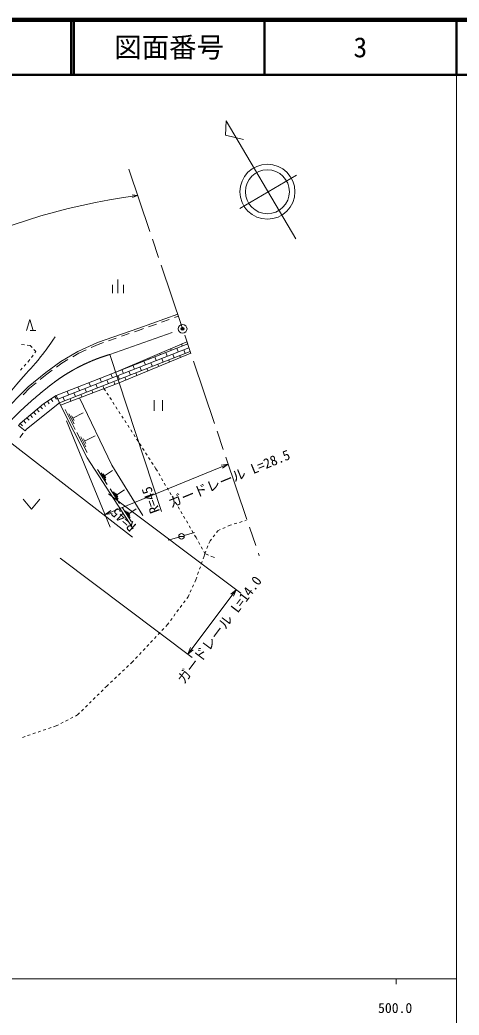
# Model space of a CAD drawing. Units: millimetres, scale not verified. Extents: x 40000 to 680000, y 20000 to 380000.
# Drawn here: x 499419 to 579500, y 198357 to 380000 of the extents above; entities that cross this region are included whole.
import ezdxf
from ezdxf.enums import TextEntityAlignment as Align

# ---------------------------------------------------------------- set-up
doc = ezdxf.new("R2010")
doc.units = ezdxf.units.MM
doc.header["$LTSCALE"] = 1000
doc.header["$PDMODE"] = 32
doc.header["$PDSIZE"] = 500
doc.linetypes.add('CHAIN', pattern=[18.5, 12, -1.5, 3.5, -1.5])
for name, color, linetype, lineweight in [('M-BGD', 7, 'Continuous', 13), ('M-BMK', 2, 'CHAIN', 13), ('M-BMK-SRVR', 3, 'Continuous', 13), ('M-STR-HTXT', 7, 'Continuous', 13), ('M-TTL', 2, 'Continuous', 140), ('M-TTL-BAND', 7, 'Continuous', 13), ('M-TTL-LINE', 7, 'Continuous', 50)]:
    doc.layers.add(name, color=color, linetype=linetype, lineweight=lineweight)
doc.layers.add('M-OTRS', color=6, linetype='Continuous')
doc.layers.add('M-TTL-TXT', color=7, linetype='Continuous')
doc.styles.add('ＭＳ ゴシック', font='')
doc.styles.get('ＭＳ ゴシック').set_extended_font_data('MS Gothic')

msp = doc.modelspace()

# ---------------------------------------------------------------- linework, layer by layer
at = {"layer": 'M-BGD'}
for p, q in [((517290, 332643), (517290, 330143)), ((516290, 331643), (516290, 330143)), ((518290, 331643), (518290, 330143)), ((500611, 323310), (501211, 325310)), ((501211, 325310), (501811, 323310)), ((525245, 324833), (526657, 325337)), ((527599, 325674), (528313, 325929)), ((520297, 323074), (521235, 323400)), ((521235, 323400), (521949, 323655)), ((522891, 323991), (524303, 324496)), ((501311, 323310), (502311, 323310)), ((515575, 321431), (516992, 321924)), ((517936, 322252), (519353, 322745)), ((500225, 320676), (499728, 320734)), ((501270, 320553), (500721, 320617)), ((501624, 320181), (501270, 320553)), ((502322, 319447), (501968, 319819)), ((506306, 310779), (530249, 320165)), ((510169, 319169), (511476, 319766)), ((512386, 320181), (513693, 320777)), ((513693, 320777), (514630, 321103)), ((516894, 315735), (530009, 320877)), ((526903, 320004), (527020, 319705)), ((528021, 320097), (528295, 319399)), ((528882, 320847), (529022, 320490)), ((529296, 319791), (529570, 319093)), ((501059, 317763), (501241, 318005)), ((501541, 318405), (501841, 318805)), ((502141, 319205), (502322, 319447)), ((506609, 310092), (530489, 319453)), ((507066, 317348), (508186, 318005)), ((509049, 318512), (510169, 319169)), ((522946, 318316), (523017, 318135)), ((524018, 318528), (524292, 317829)), ((524925, 319160), (525019, 318920)), ((525292, 318222), (525566, 317524)), ((526020, 319312), (526293, 318614)), ((526567, 317916), (526709, 317553)), ((527294, 319007), (527568, 318308)), ((528569, 318701), (528698, 318370)), ((499495, 316052), (499833, 316421)), ((500170, 316790), (500507, 317159)), ((500844, 317528), (501059, 317763)), ((506106, 316643), (507066, 317348)), ((518013, 316174), (518287, 315475)), ((518989, 316628), (519014, 316566)), ((520015, 316958), (520288, 316260)), ((520968, 317472), (521015, 317351)), ((521289, 316652), (521563, 315954)), ((522016, 317743), (522290, 317045)), ((522564, 316347), (522731, 315921)), ((523291, 317437), (523565, 316739)), ((524565, 317131), (524720, 316737)), ((503137, 314372), (504340, 315346)), ((504340, 315346), (505300, 316051)), ((514009, 314604), (514283, 313906)), ((515284, 314298), (515558, 313600)), ((516011, 315389), (516285, 314691)), ((517011, 315785), (517012, 315781)), ((517286, 315083), (517559, 314385)), ((518560, 314777), (518752, 314288)), ((519287, 315868), (519561, 315169)), ((520562, 315562), (520741, 315105)), ((499993, 311586), (501157, 312767)), ((501157, 312767), (502360, 313742)), ((510006, 313035), (510280, 312336)), ((511281, 312729), (511554, 312031)), ((512008, 313819), (512282, 313121)), ((513282, 313514), (513556, 312815)), ((514557, 313208), (514749, 312718)), ((514749, 312718), (515007, 312319)), ((516559, 313992), (516756, 313490)), ((505086, 310853), (505419, 310354)), ((505751, 311297), (506084, 310798)), ((506003, 311465), (506798, 309664)), ((507277, 311159), (507551, 310461)), ((508004, 312250), (508278, 311552)), ((508552, 310853), (508728, 310405)), ((509279, 311944), (509553, 311246)), ((510554, 311638), (510735, 311176)), ((512555, 312423), (512742, 311947)), ((515278, 311899), (515550, 311480)), ((515821, 311060), (516092, 310640)), ((523913, 310623), (523913, 308623)), ((525413, 310623), (525413, 308623)), ((502531, 308935), (502920, 308478)), ((503141, 309453), (503529, 308996)), ((503755, 309965), (504088, 309466)), ((504421, 310409), (504754, 309910)), ((509505, 305266), (507656, 308869)), ((516364, 310220), (516635, 309800)), ((516907, 309380), (517178, 308960)), ((500702, 307381), (501091, 306924)), ((501312, 307899), (501701, 307442)), ((501921, 308417), (502310, 307960)), ((509283, 306290), (508358, 308091)), ((509292, 306864), (508829, 307764)), ((509061, 307314), (510982, 308300)), ((517450, 308540), (517721, 308120)), ((517992, 307700), (518264, 307280)), ((499483, 306345), (499872, 305887)), ((500093, 306863), (500481, 306406)), ((518535, 306861), (518807, 306441)), ((519078, 306021), (519350, 305601)), ((519621, 305181), (519892, 304761)), ((499427, 303770), (500024, 304573)), ((511659, 301068), (509810, 304670)), ((511437, 302092), (510513, 303893)), ((511446, 302665), (510984, 303566)), ((511215, 303116), (513136, 304102)), ((520164, 304341), (520435, 303921)), ((520707, 303501), (520978, 303081)), ((521250, 302661), (521521, 302242)), ((521792, 301822), (522064, 301402)), ((522335, 300982), (522607, 300562)), ((522878, 300142), (523150, 299722)), ((515357, 295183), (513587, 297923)), ((523421, 299302), (523693, 298882)), ((523964, 298462), (524222, 298063)), ((524222, 298063), (524480, 297621)), ((515097, 295986), (514212, 297356)), ((515059, 296446), (514616, 297132)), ((514838, 296789), (516299, 297733)), ((524732, 297189), (524984, 296757)), ((525236, 296325), (525488, 295893)), ((517585, 291732), (515872, 294386)), ((525739, 295461), (525991, 295029)), ((526243, 294598), (526495, 294166)), ((500026, 292519), (501526, 290719)), ((501526, 290719), (503026, 292519)), ((517334, 292509), (516477, 293836)), ((517297, 292955), (516868, 293619)), ((517082, 293287), (518498, 294201)), ((526747, 293734), (526999, 293302)), ((527251, 292870), (527503, 292438)), ((519760, 288364), (518101, 290934)), ((519273, 289870), (520644, 290755)), ((527755, 292006), (528006, 291574)), ((528258, 291142), (528510, 290710)), ((519517, 289117), (518687, 290402)), ((519480, 289549), (519066, 290191)), ((528762, 290278), (529014, 289846)), ((529266, 289415), (529518, 288983)), ((529770, 288551), (530022, 288119)), ((530274, 287687), (530525, 287255)), ((536400, 287170), (536856, 287373)), ((537313, 287577), (537769, 287780)), ((537769, 287780), (538012, 287855)), ((538490, 288000), (538968, 288146)), ((539447, 288292), (539925, 288438)), ((540403, 288584), (540646, 288658)), ((528400, 285595), (526481, 285032)), ((528380, 285735), (529380, 285735)), ((529359, 285878), (531276, 286449)), ((530777, 286823), (531029, 286391)), ((531281, 285959), (531539, 285517)), ((531539, 285517), (531736, 285157)), ((534084, 284903), (534334, 285234)), ((534635, 285633), (534936, 286032)), ((535237, 286431), (535487, 286763)), ((535487, 286763), (535943, 286966)), ((531977, 284719), (532217, 284280)), ((532458, 283842), (532698, 283404)), ((533514, 283523), (533705, 283985)), ((533896, 284447), (534084, 284903)), ((532829, 281613), (533017, 282147)), ((532939, 282965), (533136, 282606)), ((533017, 282147), (533136, 282606)), ((533136, 282606), (533324, 283061)), ((533136, 282606), (533784, 282326)), ((534243, 282129), (534891, 281849)), ((532164, 279726), (532330, 280198)), ((532496, 280670), (532662, 281141)), ((531477, 277778), (531665, 278312)), ((531831, 278783), (531997, 279255)), ((530878, 276461), (531085, 276917)), ((531292, 277372), (531477, 277778)), ((529843, 274380), (530073, 274690)), ((530073, 274690), (530257, 275096)), ((530464, 275551), (530671, 276006)), ((528651, 272774), (528949, 273175)), ((529247, 273577), (529545, 273978)), ((526863, 270365), (527161, 270766)), ((527459, 271168), (527757, 271569)), ((528055, 271971), (528353, 272372)), ((525314, 268566), (525656, 268930)), ((525998, 269295), (526335, 269653)), ((526335, 269653), (526565, 269963)), ((523945, 267108), (524287, 267472)), ((524629, 267837), (524971, 268201)), ((521891, 264921), (522233, 265285)), ((522575, 265650), (522918, 266014)), ((523260, 266379), (523602, 266743)), ((520522, 263463), (520864, 263827)), ((521206, 264192), (521549, 264556)), ((518842, 261793), (519205, 262136)), ((519568, 262480), (519843, 262740)), ((519843, 262740), (520180, 263099)), ((516662, 259731), (517025, 260075)), ((517389, 260418), (517752, 260762)), ((518115, 261106), (518478, 261449)), ((514926, 258074), (515298, 258441)), ((515298, 258441), (515572, 258700)), ((515936, 259044), (516299, 259388)), ((512791, 255967), (513147, 256318)), ((513503, 256669), (513859, 257020)), ((514214, 257371), (514570, 257723)), ((511367, 254562), (511723, 254913)), ((512079, 255264), (512435, 255615)), ((508648, 252484), (509092, 252712)), ((509537, 252940), (509928, 253141)), ((509928, 253141), (510300, 253508)), ((510656, 253859), (511012, 254210)), ((504617, 250659), (505091, 250820)), ((505564, 250981), (506033, 251141)), ((506033, 251141), (506424, 251342)), ((506869, 251570), (507313, 251798)), ((507758, 252027), (508203, 252255)), ((499885, 249047), (500358, 249208)), ((500831, 249369), (501304, 249530)), ((501778, 249692), (502251, 249853)), ((502724, 250014), (503198, 250175)), ((503671, 250336), (504144, 250498))]:
    msp.add_line(p, q, dxfattribs=at)
for points in [[(468824, 281461), (473192, 284003), (476210, 285548), (479719, 288074), (482702, 291104), (485229, 294029), (488517, 298819), (491938, 303341), (496103, 308160), (500911, 313039), (504116, 315636), (506865, 317654), (510000, 319494), (513556, 321116), (521113, 323745), (528190, 326273)], [(506003, 311465), (516894, 315735), (529876, 321271)], [(530592, 319147), (517533, 313788), (506798, 309664)], [(499483, 306345), (503695, 309924), (506003, 311465)], [(510278, 311001), (516154, 298723), (521857, 289563)], [(506609, 310092), (500641, 305300), (500345, 305003), (499160, 305986), (499483, 306345)], [(520090, 287116), (511710, 300093), (506798, 309664)]]:
    msp.add_lwpolyline(points, dxfattribs=at)
msp.add_circle((528880, 285735), 500, dxfattribs=at)
msp.add_open_spline([(484066, 295035), (486431, 297852), (487140, 298597), (488892, 301047), (489431, 301800), (489701, 302245), (490246, 302994), (493621, 307629), (495866, 309954), (499560, 314339), (500949, 315988), (501871, 316791), (503200, 318488), (504281, 319868), (504636, 320369), (505825, 322129)], degree=3, knots=[0, 0, 0, 0, 1, 1, 1, 2, 2, 2, 3, 3, 3, 4, 4, 4, 5, 5, 5, 5], dxfattribs=at)
at = {"layer": 'M-BMK'}
for p, q in [((519257, 352769), (543056, 282178)), ((515842, 318944), (528333, 323344))]:
    msp.add_line(p, q, dxfattribs=at)
for centre, radius, start, end in [((525108, 287720), 32569, 106.52896, 126.27916), ((551201, 254035), 75172, 127.11893, 137.79798)]:
    msp.add_arc(centre, radius, start, end, dxfattribs=at)
at = {"layer": 'M-BMK-SRVR'}
for p, q in [((537003, 361571), (536906, 358974)), ((549756, 340069), (537003, 361571)), ((536906, 358974), (540165, 358177)), ((539539, 345574), (549835, 351638)), ((525246, 290265), (515842, 318944)), ((495514, 304531), (519929, 285580))]:
    msp.add_line(p, q, dxfattribs=at)
for centre, radius in [((544550, 348636), 5016), ((544550, 348636), 4013), ((529088, 323610), 800)]:
    msp.add_circle(centre, radius, dxfattribs=at)
at = {"layer": 'M-OTRS'}
msp.add_point((529088, 323610), dxfattribs=at)
at = {"layer": 'M-STR-HTXT'}
for p, q in [((520885, 347939), (519862, 348059)), ((520885, 347939), (519925, 347563)), ((507903, 306840), (515877, 287425)), ((514944, 289698), (537410, 298926)), ((537410, 298926), (536135, 298740)), ((537410, 298926), (536372, 298162)), ((515591, 293519), (539673, 275378)), ((514944, 289698), (515981, 290462)), ((514944, 289698), (516219, 289884)), ((506751, 281784), (530833, 263642)), ((530035, 264244), (538875, 275979)), ((538875, 275979), (537873, 275169)), ((538875, 275979), (538372, 274793)), ((530035, 264244), (530537, 265431)), ((530035, 264244), (531036, 265055))]:
    msp.add_line(p, q, dxfattribs=at)
msp.add_arc((535237, 236183), 112673, 97.31777, 139.10877, dxfattribs=at)
at = {"layer": 'M-TTL'}
msp.add_line((680000, 380000), (40000, 380000), dxfattribs=at)
at = {"layer": 'M-TTL-BAND'}
for p, q in [((579000, 20000), (579000, 370000)), ((40000, 205000), (579000, 205000)), ((568000, 205000), (568000, 204000))]:
    msp.add_line(p, q, dxfattribs=at)
at = {"layer": 'M-TTL-LINE'}
for p, q in [((508747, 380000), (508747, 370000)), ((509247, 380000), (509247, 370000)), ((543997, 380000), (543997, 370000)), ((579000, 380000), (579000, 370000)), ((40000, 370000), (680000, 370000))]:
    msp.add_line(p, q, dxfattribs=at)

# ---------------------------------------------------------------- texts
at = {"layer": 'M-BMK-SRVR', "style": 'ＭＳ ゴシック'}
for rotation, p in [(110.072, (524107, 290026)), (138.162, (520153, 287124))]:
    msp.add_text('R=45', height=1833, rotation=rotation, dxfattribs=at).set_placement(p, align=Align.MIDDLE_LEFT)
at = {"layer": 'M-STR-HTXT', "style": 'ＭＳ ゴシック'}
for s, rotation, p in [('ガードレール L=28.5', 22.331, (538128, 294907)), ('ガードレール L=14.0', 53.01, (536947, 267795))]:
    msp.add_text(s, height=1833, rotation=rotation, dxfattribs=at).set_placement(p, align=Align.BOTTOM_CENTER)
at = {"layer": 'M-TTL-BAND', "style": 'ＭＳ ゴシック'}
msp.add_text('500.0', height=1833, dxfattribs=at).set_placement((567844, 198195), align=Align.BOTTOM_CENTER)
at = {"layer": 'M-TTL-TXT', "style": 'ＭＳ ゴシック'}
for s, p in [('図面番号', (526622, 375000)), ('3', (561497, 375000))]:
    msp.add_text(s, height=3666, dxfattribs=at).set_placement(p, align=Align.MIDDLE_CENTER)

doc.saveas('drawing.dxf')
